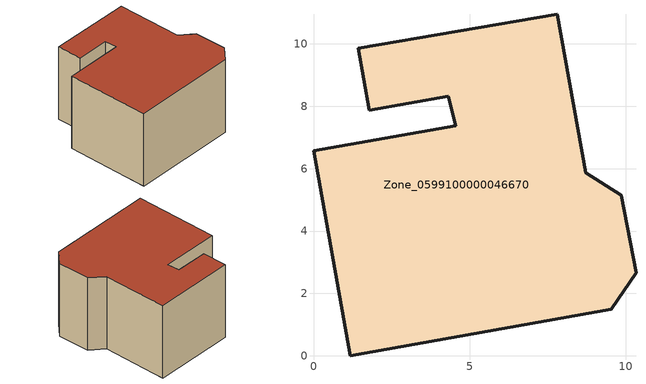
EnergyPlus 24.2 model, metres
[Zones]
Zone_0599100000046670
 floor ground (C_G): 4.55,7.38 4.32,8.31 1.78,7.87 1.44,9.86 7.81,10.95 8.72,5.87 9.85,5.15 10.33,2.67 9.53,1.5 1.18,0 0,6.57 z0
 wall outside (C_F): 9.53,1.5 10.33,2.67 9.85,5.15 8.72,5.87 7.81,10.95 1.44,9.86 1.78,7.87 4.32,8.31 4.55,7.38 0,6.57 1.18,0 9.53,1.5 z0:6.17
 roof outside (C_R): 4.32,8.31 4.55,7.38 0,6.57 1.18,0 9.53,1.5 10.33,2.67 9.85,5.15 8.72,5.87 7.81,10.95 1.44,9.86 1.78,7.87 z6.17
[BUILDING]
Pand.0599100000046670: North Axis=0; Terrain=City; Loads Convergence Tolerance Value=0.04; Temperature Convergence Tolerance Value=0.4; Solar Distribution=FullExterior; Maximum Number of Warmup Days=25; Minimum Number of Warmup Days=1
[Site:Location]
Rotterdam.The.Hague.AP_ZH_NLD Design_Conditions: Latitude=51.96; Longitude=4.45; Time Zone=1; Elevation=-4.5
[SITE:GROUNDTEMPERATURE:BUILDINGSURFACE]
18, 18, 18, 18, 18, 18, 18, 18, 18, 18, 18, 18
[MATERIAL] Thermal Absorptance=0.9; Solar Absorptance=0.7; Visible Absorptance=0.7
Name | Roughness | Thickness | Conductivity | Density | Specific Heat
G.D.1965 | MediumSmooth | 0.15 | 1 | 540 | 1210
F.D.1965 | Rough | 0.3 | 0.857143 | 1920 | 840
R.D.1965 | MediumRough | 0.2 | 0.08 | 1500 | 1000
[CONSTRUCTION]
C_G: G.D.1965
C_F: F.D.1965
C_R: R.D.1965
[ZONE]
Zone_0599100000046670: Type=1; Multiplier=1; Ceiling Height=Autocalculate; Volume=Autocalculate; Floor Area=autocalculate; Part of Total Floor Area=Yes
[ZONEINFILTRATION:DESIGNFLOWRATE]
Infil_Zone_0599100000046670: Zone or ZoneList or Space or SpaceList=Zone_0599100000046670; Schedule=AlwaysOn; Design Flow Rate Calculation Method=Flow/Area; Flow Rate per Floor Area=0.0042; Constant Term Coefficient=1; Temperature Term Coefficient=0; Velocity Term Coefficient=0; Velocity Squared Term Coefficient=0
[HVACTEMPLATE:ZONE:IDEALLOADSAIRSYSTEM]
Zone_0599100000046670: Maximum Heating Supply Air Temperature=50; Minimum Cooling Supply Air Temperature=13; Maximum Heating Supply Air Humidity Ratio=0.0156; Minimum Cooling Supply Air Humidity Ratio=0.0077; Heating Limit=NoLimit; Cooling Limit=NoLimit; Dehumidification Control Type=ConstantSensibleHeatRatio; Cooling Sensible Heat Ratio=0.7; Dehumidification Setpoint=60; Humidification Control Type=None; Humidification Setpoint=30; Outdoor Air Method=None; Outdoor Air Flow Rate per Person=0.00944; Outdoor Air Flow Rate per Zone Floor Area=0; Outdoor Air Flow Rate per Zone=0; Demand Controlled Ventilation Type=None; Outdoor Air Economizer Type=NoEconomizer; Heat Recovery Type=None; Sensible Heat Recovery Effectiveness=0.7; Latent Heat Recovery Effectiveness=0.65
[ZONECONTROL:THERMOSTAT]
ThermostatControl_Zone_0599100000046670: Zone or ZoneList=Zone_0599100000046670; Control Type Schedule=DualSetpointControlType; Control 1=Thermostat_Zone_0599100000046670; Temperature Difference Between Cutout And Setpoint=0
[THERMOSTATSETPOINT:DUALSETPOINT]
Thermostat_Zone_0599100000046670: Heating Setpoint Temperature Schedule=HeatingSetpoint_Zone_0599100000046670; Cooling Setpoint Temperature Schedule=CoolingSetpoint_Zone_0599100000046670
[SCHEDULE:COMPACT]
HeatingSetpoint_Zone_0599100000046670: Through: 12/31, For: AllDays, Until: 24:00, 21
CoolingSetpoint_Zone_0599100000046670: Through: 12/31, For: AllDays, Until: 24:00, 24
DualSetpointControlType: Through: 12/31, For: AllDays, Until: 24:00, 4
AlwaysOn: Through: 12/31, For: AllDays, Until: 24:00, 1
